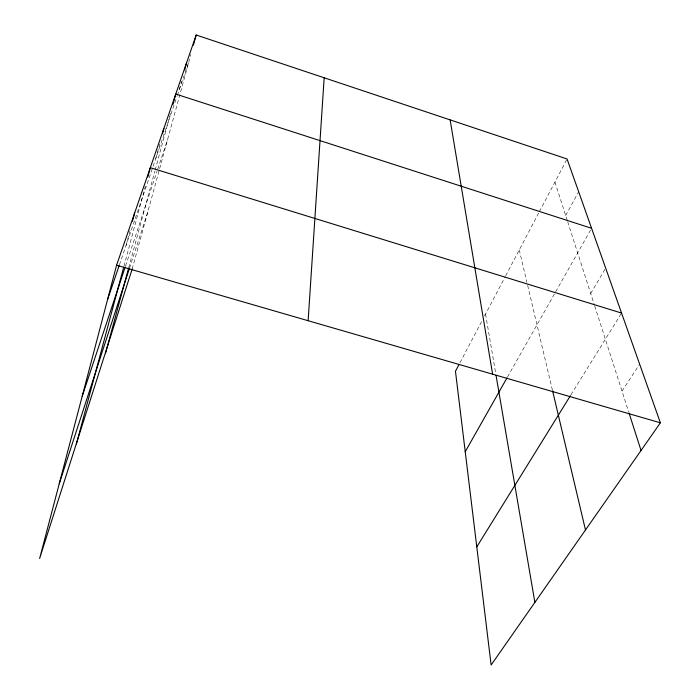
<?xml version="1.0" encoding="UTF-8"?>
<svg xmlns="http://www.w3.org/2000/svg" width="700" height="700" viewBox="0 0 700 700"><rect width="100%" height="100%" fill="white"/><g stroke="black" fill="none" stroke-linecap="round" stroke-linejoin="round"><path stroke-width="0.53" stroke-dasharray="3.5 2.62" d="M126.053 245.438L129.964 230.694M123.953 266.201L145.565 185.421M155.785 158.498L159.688 143.999M128.686 267.811L154.893 171.106M155.173 170.056L170.468 113.619M179.34 89.39L181.571 81.2M132.186 268.993L159.364 169.654M159.644 168.604L190.89 54.39M129.482 268.214L147.656 212.459M125.562 265.886L157.062 171.185M157.745 169.138L167.641 139.37M119.455 264.74L176.977 96.504M177.327 95.489L188.939 61.53M459.979 362.679L482.046 320.705M484.549 315.936L505.173 276.71M505.68 275.756L538.869 212.634M539.367 211.68L567.07 158.987M565.696 215.53L578.646 191.721M507.491 376.985L591.579 228.287M590.704 293.501L605.675 268.126M570.955 394.809L621.565 313.075M622.003 391.125L639.642 364.184M554.951 182.035L567.359 220.719M567.691 221.76L594.37 304.938M594.702 305.979L628.688 411.95M519.26 249.926L526.916 282.301M527.66 285.434L552.326 389.734M485.555 314.029L495.679 373.231"/><path stroke-width="1.05" d="M308.131 320.714L324.17 77.788M458.972 364.586L455.464 371.262L491.129 665L660.38 422.809L567.07 158.987L196.192 35L116.585 265.204L39.62 558.495L132.186 268.993M132.484 221.209L134.715 212.774M76.405 443.957L123.672 267.251M147.796 177.074L150.316 167.676L621.565 313.075M162.479 133.648L163.87 128.468M105.56 353.15L128.406 268.861M172.979 104.361L175.77 94.071L591.579 228.287M184.634 69.947L186.585 62.781M193.401 45.203L196.192 35M59.238 483.726L129.482 268.214M82.18 396.322L125.221 266.901M107.651 299.267L119.105 265.755M465.229 451.727L506.957 377.939M476.787 546.884L570.386 395.727M116.585 265.204L660.38 422.809M629.02 412.991L641.043 450.485M552.58 390.793L585.489 529.979M496.037 375.331L534.879 602.403M450.144 119.901L492.616 374.194"/></g></svg>
